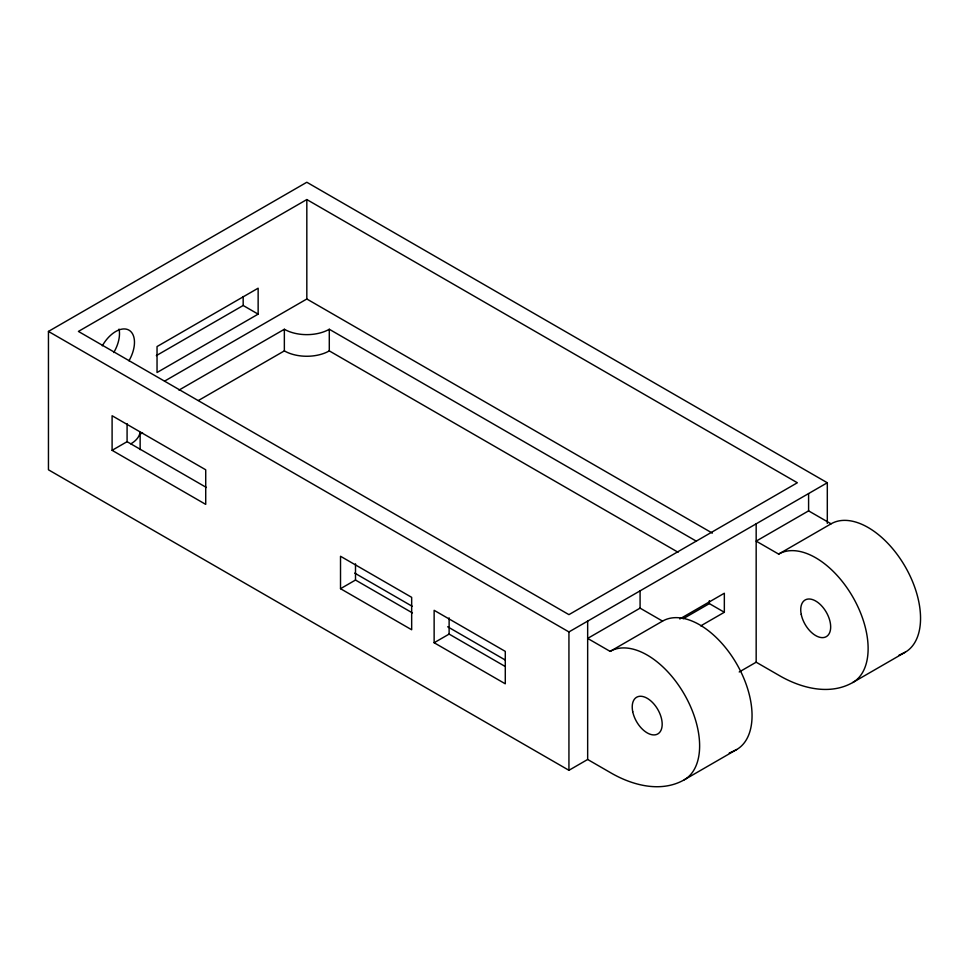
<?xml version="1.0" encoding="UTF-8"?>
<svg xmlns="http://www.w3.org/2000/svg" width="969" height="969" viewBox="0 0 969 969"><rect width="100%" height="100%" fill="white"/><g stroke="black" fill="none" stroke-linecap="round" stroke-linejoin="round"><path stroke-width="1.45" d="M684.271 779.803A74.141 42.806 60 0 0 684.271 694.192A74.141 42.806 60 0 0 610.131 651.386L587.662 638.414L640.085 608.144L662.554 621.117A74.141 42.806 60 0 1 736.694 663.922A74.141 42.806 60 0 1 736.694 749.534L684.271 779.803C660.882 793.151 631.921 785.278 610.131 772.45L587.662 759.478L568.936 770.294L48.45 469.795L48.45 331.422L306.822 182.257L827.308 482.756L827.308 523.369M306.822 199.553L78.404 331.422L568.936 614.637L797.354 482.756L306.822 199.553L306.822 298.997L712.336 533.12M156.324 355.623L243.171 305.489L258.142 314.138L258.142 288.193L157.039 346.563L157.039 372.508L258.142 314.138M164.548 381.144L306.822 298.997M178.974 390.107L284.353 329.266A31.771 18.338 0 0 0 329.29 329.266L696.42 541.223M112.101 450.331L205.719 504.377L205.719 469.783L112.101 415.737L112.101 450.331L127.084 441.682L206.397 487.48M139.936 434.269L142.54 432.768M198.488 400.463L284.353 350.887A31.771 18.338 0 0 0 329.29 350.887L678.058 552.245M340.519 588.692L411.668 629.765L411.668 597.34L340.519 556.267L340.519 588.692L355.502 580.043L412.419 612.905M434.136 642.738L505.285 683.811L505.285 651.386L434.136 610.313L434.136 642.738L449.119 634.089L504.74 666.212M48.45 331.422L568.936 631.933L827.308 482.756M852.768 682.515L905.191 652.246A74.141 42.806 60 0 0 905.191 566.635A74.141 42.806 60 0 0 831.063 523.829L808.594 510.869L756.171 541.126L778.64 554.098A74.141 42.806 60 0 1 852.768 596.904A74.141 42.806 60 0 1 852.768 682.515C829.391 695.863 800.43 687.99 778.64 675.163L756.171 662.202L739.214 671.989M610.131 651.386L662.554 621.117M778.64 554.098L831.063 523.829M679.778 618.961L724.34 593.234L724.34 612.263L700.744 625.877M683.145 618.743L709.356 603.614L724.34 612.263M905.191 652.246L898.796 655.347M736.694 749.534L731.171 752.271M730.82 752.416L729.245 753.046M354.715 573.103L412.322 606.364M447.666 626.773L505.273 660.034M808.594 493.572L808.594 510.869M756.171 523.829L756.171 662.202M709.356 600.683L709.356 603.614M640.085 590.848L640.085 608.144M587.662 621.117L587.662 759.478M568.936 631.933L568.936 770.294M449.119 617.883L449.119 634.089M355.502 563.825L355.502 580.043M329.29 329.266L329.29 350.887M284.353 329.266L284.353 350.887M243.171 296.538L243.171 305.489M140.142 432.319L140.142 449.616M127.084 423.635L127.084 441.682M139.863 433.264A31.771 18.338 0 0 1 130.827 443.85M119.03 329.097A26.478 15.286 -60 0 1 113.748 352.546M102.314 345.812A26.478 15.286 -60 0 1 128.913 330.126A26.478 15.286 -60 0 1 128.962 360.795M632.721 711.658A21.185 12.234 60 0 0 657.757 733.957A21.185 12.234 60 0 0 651.12 701.156A21.185 12.234 60 0 0 632.721 711.658M801.23 614.382A21.185 12.234 60 0 0 826.266 636.669A21.185 12.234 60 0 0 819.617 603.881A21.185 12.234 60 0 0 801.23 614.382"/></g></svg>
